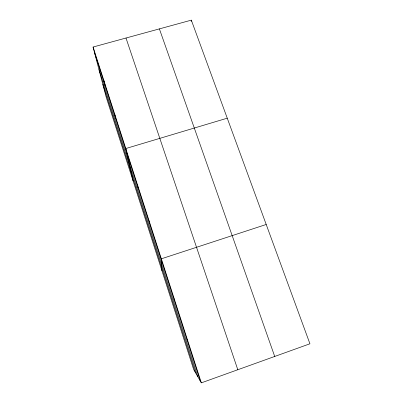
<?xml version="1.0" encoding="UTF-8"?>
<svg xmlns="http://www.w3.org/2000/svg" width="403" height="403" viewBox="0 0 403 403"><rect width="100%" height="100%" fill="white"/><g stroke="black" fill="none" stroke-linecap="round" stroke-linejoin="round"><path stroke-width="0.6" d="M191.208 21.404L191.324 20.15L93.068 47.03L106.201 97.204L193.667 369.526L201.339 382.85L309.932 343.784L191.324 20.15M174.01 299.409L174.277 298.91M266.207 224.481L161.346 258.812L161.87 270.524M227.252 118.185L125.796 148.536L133.106 180.962M186.977 339.653L187.602 340.238M159.392 28.885L274.715 356.454M125.993 38.023L237.8 369.732M93.068 47.03L201.339 382.85M94.745 53.433L200.336 381.112M98.997 69.679L197.828 376.755M102.866 84.454L195.581 372.851M103.687 79.955L105.128 85.658M114.588 113.777L115.787 118.734M137.317 184.267L137.982 187.596M149.16 221.01L149.538 223.458"/></g></svg>
